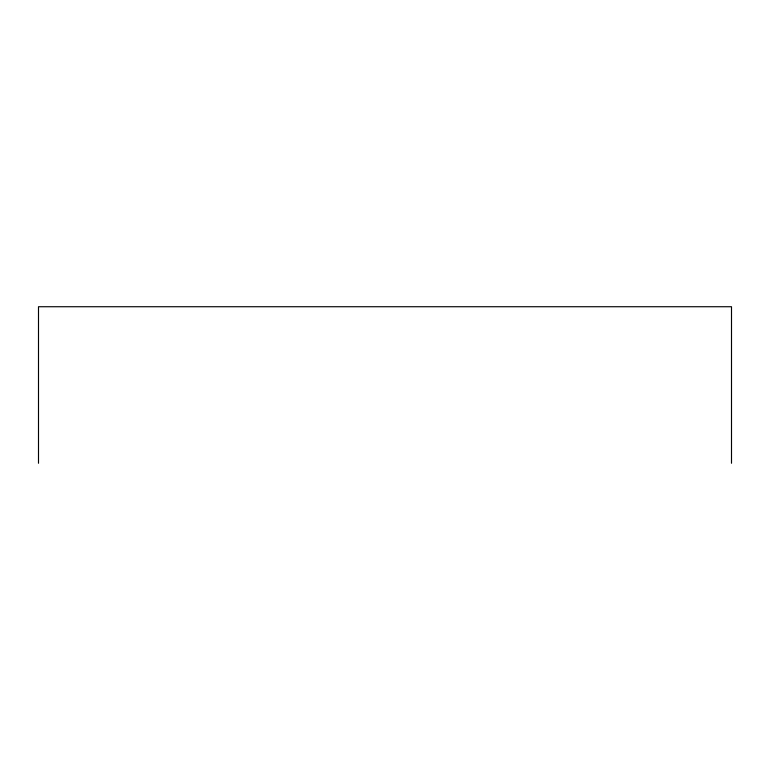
<?xml version="1.0" encoding="UTF-8"?>
<svg xmlns="http://www.w3.org/2000/svg" width="770" height="770" viewBox="0 0 770 770"><rect width="100%" height="100%" fill="white"/><g stroke="black" fill="none" stroke-linecap="round" stroke-linejoin="round"><path stroke-width="1.16" d="M731.5 463.271L731.5 306.73L38.5 306.73L38.5 463.271"/></g></svg>
